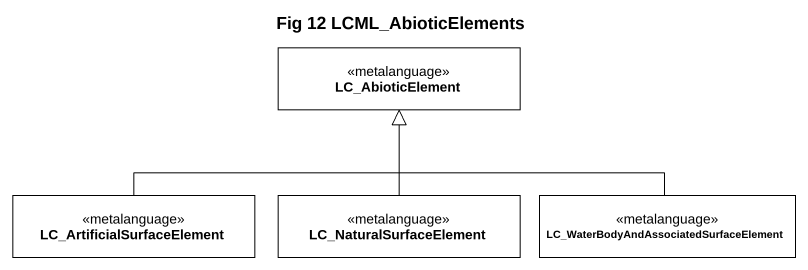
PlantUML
@startuml
title Fig 12 LCML_AbioticElements
hide circle
hide empty members
class LC_AbioticElement <<metalanguage>> #FFFFFF
class LC_ArtificialSurfaceElement <<metalanguage>> #FFFFFF
class LC_NaturalSurfaceElement <<metalanguage>> #FFFFFF
class "LC_WaterBodyAndAssociatedSurfaceElement" as LC_WaterBodyAndAssociatedSur <<metalanguage>> #FFFFFF
LC_ArtificialSurfaceElement -right-|> LC_AbioticElement
LC_NaturalSurfaceElement -up-|> LC_AbioticElement
LC_WaterBodyAndAssociatedSur -left-|> LC_AbioticElement
@enduml
